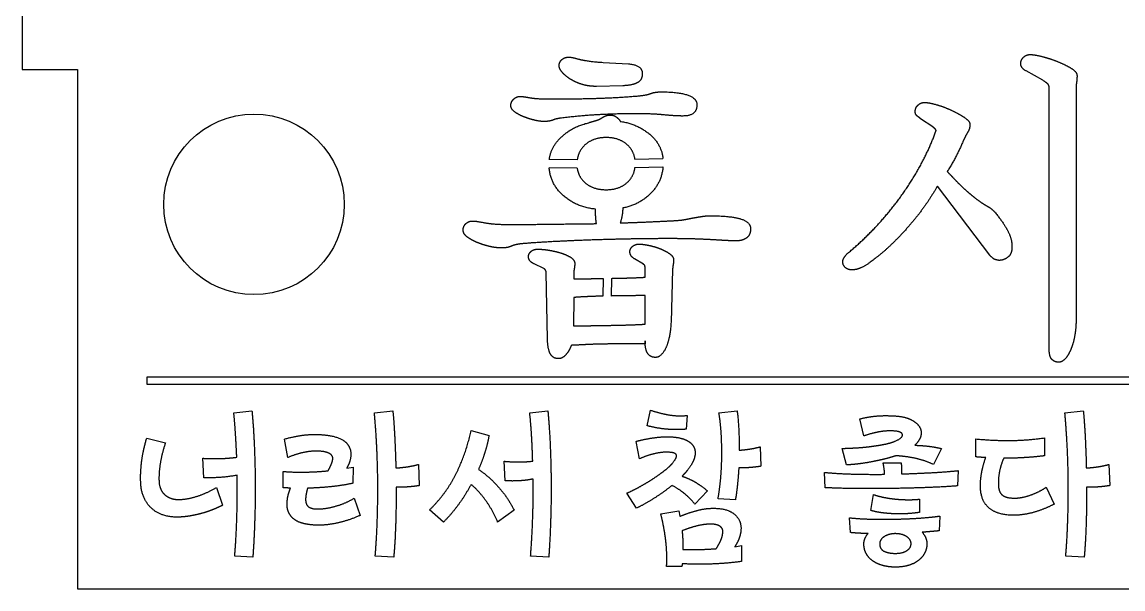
# Model space of a CAD drawing. Header units: millimetres. Extents: x -4 to 160, y -15 to 156.
# Drawn here: x -4 to 75.3, y -15 to 25.8 of the extents above; entities that cross this region are included whole.
import ezdxf

# ---------------------------------------------------------------- set-up
doc = ezdxf.new("R2010")
doc.units = ezdxf.units.MM
doc.layers.get('0').update_dxf_attribs({"linetype": 'CONTINUOUS'})

msp = doc.modelspace()

# ---------------------------------------------------------------- linework, layer by layer
for p, q in [((-4, 28.417), (-4, 22.417)), ((-4, 22.417), (0, 22.417)), ((0, 22.417), (0, 0)), ((37.846, 22.935), (39.682, 22.825)), ((69.521, 21.645), (68.316, 22.316)), ((39.266, 21.252), (37.374, 21.205)), ((69.976, 2.365), (69.976, 21.131)), ((71.918, 21.131), (71.918, 4.412)), ((61.593, 18.288), (60.724, 18.881)), ((35.988, 15.907), (33.976, 15.93)), ((40.147, 15.952), (42.162, 16.021)), ((35.989, 15.307), (33.971, 15.33)), ((40.148, 15.352), (42.166, 15.421)), ((65.702, 9.056), (61.926, 14.018)), ((40.754, 8.391), (40.119, 8.778)), ((33.589, 8.084), (32.895, 8.417)), ((40.873, 7.46), (40.873, 8.113)), ((42.86, 8.02), (42.743, 4.222)), ((33.845, 3.019), (33.754, 7.766)), ((35.741, 7.679), (35.741, 7.341)), ((37.853, 7.368), (37.842, 6.096)), ((38.453, 7.378), (38.442, 6.106)), ((35.736, 5.998), (35.717, 3.956)), ((40.873, 4.077), (40.873, 6.136)), ((40.873, 2.867), (40.873, 2.658)), ((0, 0), (0, -15)), ((11.253, -2.299), (12.56, -2.172)), ((21.377, -2.299), (22.709, -2.172)), ((32.566, -2.299), (33.873, -2.172)), ((41.028, -3.237), (41.269, -2.121)), ((46.192, -2.299), (47.511, -2.172)), ((71.108, -2.299), (72.44, -2.172)), ((43.896, -2.501), (43.832, -3.491)), ((56.633, -3.973), (56.354, -2.743)), ((28.342, -3.593), (29.636, -3.935)), ((4.986, -4.125), (6.331, -4.468)), ((15.135, -5.534), (14.894, -4.201)), ((40.483, -5.622), (40.229, -4.366)), ((64.701, -5.483), (64.701, -4.189)), ((69.649, -4.113), (69.649, -5.407)), ((49.16, -4.76), (49.224, -6.155)), ((55.39, -6.066), (55.06, -4.874)), ((62.228, -4.887), (61.644, -6.028)), ((9.096, -6.993), (9.033, -5.584)), ((19.385, -6.307), (19.854, -6.219)), ((19.854, -6.219), (19.816, -7.386)), ((24.549, -6.028), (24.612, -7.551)), ((30.79, -7.208), (30.727, -5.8)), ((58.016, -5.914), (59.31, -5.914)), ((74.28, -6.028), (74.343, -7.551)), ((14.818, -7.703), (14.818, -6.536)), ((53.854, -7.703), (53.791, -6.599)), ((63.433, -6.472), (63.369, -7.576)), ((10.01, -7.69), (10.441, -8.972)), ((69.776, -7.665), (70.347, -8.883)), ((19.918, -8.464), (20.362, -9.695)), ((40.267, -9.175), (39.569, -8.096)), ((45.367, -7.931), (44.454, -8.883)), ((47.384, -8.566), (46.128, -8.502)), ((57.14, -9.34), (57.331, -8.198)), ((60.629, -8.531), (60.642, -9.479)), ((26.35, -10.19), (25.348, -9.301)), ((31.437, -9.314), (30.257, -10.177)), ((42.005, -9.581), (43.299, -9.378)), ((43.299, -9.378), (43.388, -9.758)), ((55.669, -10.938), (55.605, -9.872)), ((62.101, -9.746), (62.05, -10.811)), ((47.334, -11.953), (47.828, -11.877)), ((47.828, -11.877), (47.828, -13.019)), ((12.623, -12.701), (11.316, -12.638)), ((22.772, -12.701), (21.44, -12.638)), ((33.937, -12.701), (32.63, -12.638)), ((72.504, -12.701), (71.172, -12.638)), ((43.528, -13.374), (42.424, -13.374)), ((0, -15), (156.5, -15))]:
    msp.add_line(p, q)
msp.add_lwpolyline([(5, -0.25), (151.5, -0.25), (151.5, 0.25), (5, 0.25)], close=True)
msp.add_circle((12.708, 12.708), 6.5)
for points in [[(34.686, 22.695), (34.686, 22.971), (34.892, 23.143)], [(34.892, 23.143), (35.098, 23.315), (35.373, 23.315)], [(35.373, 23.315), (35.581, 23.315), (36.136, 23.162)], [(36.136, 23.162), (36.692, 23.009), (37.846, 22.935)], [(67.929, 22.837), (67.929, 23.1), (68.129, 23.3)], [(68.129, 23.3), (68.329, 23.5), (68.616, 23.5)], [(68.616, 23.5), (68.932, 23.5), (69.487, 23.356)], [(69.487, 23.356), (70.041, 23.211), (70.569, 23)], [(70.569, 23), (71.097, 22.789), (71.542, 22.527)], [(34.921, 22.204), (34.686, 22.467), (34.686, 22.695)], [(35.512, 21.718), (35.155, 21.941), (34.921, 22.204)], [(39.682, 22.825), (40.677, 22.767), (40.677, 22.12)], [(68.316, 22.316), (67.929, 22.54), (67.929, 22.837)], [(71.542, 22.527), (71.986, 22.266), (71.986, 21.972)], [(36.337, 21.35), (35.869, 21.495), (35.512, 21.718)], [(40.32, 21.469), (39.964, 21.277), (39.266, 21.252)], [(40.677, 22.12), (40.677, 21.662), (40.32, 21.469)], [(69.917, 21.338), (69.858, 21.434), (69.521, 21.645)], [(71.952, 21.5), (71.918, 21.295), (71.918, 21.131)], [(71.986, 21.972), (71.986, 21.704), (71.952, 21.5)], [(37.374, 21.205), (36.806, 21.205), (36.337, 21.35)], [(40.199, 20.505), (40.908, 20.55), (41.245, 20.681)], [(41.245, 20.681), (41.583, 20.811), (42.014, 20.811)], [(42.014, 20.811), (44.611, 20.811), (44.611, 19.884)], [(69.976, 21.131), (69.976, 21.243), (69.917, 21.338)], [(31.207, 19.825), (31.207, 20.085), (31.407, 20.284)], [(31.485, 19.369), (31.207, 19.57), (31.207, 19.825)], [(31.407, 20.284), (31.607, 20.483), (31.893, 20.483)], [(31.893, 20.483), (32.08, 20.483), (32.568, 20.392)], [(32.568, 20.392), (33.057, 20.301), (34.077, 20.301)], [(34.077, 20.301), (35.881, 20.301), (37.318, 20.345)], [(37.318, 20.345), (38.755, 20.39), (40.199, 20.505)], [(44.611, 19.884), (44.611, 19.072), (43.606, 19.072)], [(60.333, 19.406), (60.333, 19.674), (60.536, 19.86)], [(60.536, 19.86), (60.739, 20.046), (61.02, 20.046)], [(61.02, 20.046), (61.32, 20.046), (61.864, 19.889)], [(61.864, 19.889), (62.408, 19.732), (62.914, 19.497)], [(32.1, 19.031), (31.764, 19.168), (31.485, 19.369)], [(37.591, 19.168), (36.342, 19.102), (34.851, 18.923)], [(40.285, 19.235), (38.841, 19.235), (37.591, 19.168)], [(37.706, 18.904), (37.897, 19.024), (38.03, 19.083)], [(38.03, 19.083), (38.162, 19.142), (38.375, 19.142)], [(38.375, 19.142), (38.644, 19.142), (38.858, 18.96)], [(42.228, 19.153), (41.444, 19.235), (40.285, 19.235)], [(43.606, 19.072), (43.012, 19.072), (42.228, 19.153)], [(60.489, 19.057), (60.333, 19.167), (60.333, 19.406)], [(60.724, 18.881), (60.645, 18.947), (60.489, 19.057)], [(62.914, 19.497), (63.419, 19.261), (63.848, 18.989)], [(32.853, 18.786), (32.437, 18.894), (32.1, 19.031)], [(33.622, 18.678), (33.27, 18.678), (32.853, 18.786)], [(34.237, 18.781), (33.993, 18.678), (33.622, 18.678)], [(34.851, 18.923), (34.482, 18.883), (34.237, 18.781)], [(34.751, 17.47), (35.543, 18.276), (36.816, 18.589)], [(36.816, 18.589), (37.118, 18.687), (37.326, 18.742)], [(37.326, 18.742), (37.535, 18.797), (37.706, 18.904)], [(38.858, 18.96), (39.072, 18.779), (39.084, 18.682)], [(39.084, 18.682), (40.349, 18.513), (41.263, 17.707)], [(61.811, 18.092), (61.766, 18.162), (61.593, 18.288)], [(63.848, 18.989), (64.276, 18.716), (64.276, 18.45)], [(64.276, 18.45), (64.276, 18.153), (64.098, 17.872)], [(33.976, 15.93), (34.075, 16.783), (34.751, 17.47)], [(38.079, 17.519), (37.126, 17.519), (36.547, 16.99)], [(39.59, 17), (39.012, 17.519), (38.079, 17.519)], [(41.263, 17.707), (42.059, 17.006), (42.162, 16.021)], [(59.268, 13.237), (60.94, 15.537), (61.801, 17.931)], [(61.801, 17.931), (61.856, 18.022), (61.811, 18.092)], [(64.098, 17.872), (63.919, 17.591), (63.756, 17.2)], [(36.547, 16.99), (36.074, 16.557), (35.988, 15.907)], [(40.147, 15.952), (40.059, 16.579), (39.59, 17)], [(63.756, 17.2), (63.305, 16.113), (62.639, 15.07)], [(34.946, 13.381), (34.07, 14.172), (33.971, 15.33)], [(35.989, 15.307), (36.078, 14.685), (36.548, 14.272)], [(39.588, 14.283), (40.061, 14.707), (40.148, 15.352)], [(42.166, 15.421), (42.077, 14.318), (41.32, 13.539)], [(62.639, 15.07), (62.808, 14.898), (63.065, 14.624)], [(38.079, 13.763), (39.009, 13.763), (39.588, 14.283)], [(63.065, 14.624), (63.321, 14.349), (63.657, 14.026)], [(36.548, 14.272), (37.126, 13.763), (38.079, 13.763)], [(41.32, 13.539), (40.462, 12.655), (39.266, 12.449)], [(61.926, 14.018), (61.032, 12.438), (59.715, 10.96)], [(63.657, 14.026), (63.992, 13.703), (64.287, 13.461)], [(37.302, 12.365), (35.933, 12.49), (34.946, 13.381)], [(55.468, 9.183), (57.595, 10.937), (59.268, 13.237)], [(64.287, 13.461), (64.581, 13.219), (64.958, 12.933)], [(64.958, 12.933), (65.257, 12.721), (65.544, 12.565)], [(37.37, 11.319), (37.302, 11.8), (37.302, 12.365)], [(39.266, 12.449), (39.266, 11.918), (39.085, 11.375)], [(65.544, 12.565), (65.831, 12.409), (66.061, 12.15)], [(66.061, 12.15), (66.724, 11.35), (67.036, 10.726)], [(27.772, 10.868), (27.772, 11.138), (27.975, 11.323)], [(27.975, 11.323), (28.178, 11.509), (28.459, 11.509)], [(28.459, 11.509), (28.674, 11.509), (29.322, 11.384)], [(29.322, 11.384), (29.97, 11.259), (31.097, 11.259)], [(31.097, 11.259), (32.526, 11.259), (34.288, 11.283)], [(34.288, 11.283), (36.049, 11.306), (37.37, 11.319)], [(39.085, 11.375), (40.002, 11.395), (41.046, 11.442)], [(41.046, 11.442), (42.091, 11.488), (42.926, 11.533)], [(42.926, 11.533), (43.48, 11.556), (43.874, 11.64)], [(43.874, 11.64), (44.268, 11.723), (44.551, 11.769)], [(44.551, 11.769), (44.834, 11.816), (45.055, 11.851)], [(45.055, 11.851), (45.276, 11.885), (45.562, 11.885)], [(45.562, 11.885), (47.029, 11.885), (47.753, 11.661)], [(47.753, 11.661), (48.478, 11.436), (48.478, 10.947)], [(28.096, 10.337), (27.772, 10.563), (27.772, 10.868)], [(28.822, 9.946), (28.42, 10.112), (28.096, 10.337)], [(48.478, 10.947), (48.478, 10.509), (48.185, 10.293)], [(59.715, 10.96), (58.399, 9.482), (57.083, 8.533)], [(67.036, 10.726), (67.347, 10.103), (67.296, 9.506)], [(29.686, 9.674), (29.224, 9.781), (28.822, 9.946)], [(30.574, 9.567), (30.149, 9.567), (29.686, 9.674)], [(31.241, 9.696), (30.942, 9.567), (30.574, 9.567)], [(31.981, 9.87), (31.54, 9.825), (31.241, 9.696)], [(34.449, 10.031), (33.082, 9.962), (31.981, 9.87)], [(37.247, 10.147), (35.816, 10.1), (34.449, 10.031)], [(40.052, 10.216), (38.678, 10.193), (37.247, 10.147)], [(39.781, 9.295), (39.781, 9.523), (39.978, 9.684)], [(39.978, 9.684), (40.174, 9.845), (40.445, 9.845)], [(42.56, 10.239), (41.427, 10.239), (40.052, 10.216)], [(40.445, 9.845), (40.707, 9.845), (41.125, 9.759)], [(41.125, 9.759), (41.544, 9.673), (41.912, 9.531)], [(41.912, 9.531), (42.28, 9.389), (42.604, 9.178)], [(44.341, 10.216), (43.571, 10.239), (42.56, 10.239)], [(45.704, 10.158), (45.11, 10.193), (44.341, 10.216)], [(46.707, 10.1), (46.298, 10.123), (45.704, 10.158)], [(47.427, 10.077), (47.117, 10.077), (46.707, 10.1)], [(48.185, 10.293), (47.893, 10.077), (47.427, 10.077)], [(32.48, 8.952), (32.48, 9.15), (32.663, 9.315)], [(32.608, 8.609), (32.48, 8.737), (32.48, 8.952)], [(32.663, 9.315), (32.845, 9.479), (33.144, 9.479)], [(33.144, 9.479), (33.434, 9.479), (33.842, 9.422)], [(33.842, 9.422), (34.25, 9.366), (34.693, 9.241)], [(34.693, 9.241), (35.136, 9.115), (35.473, 8.919)], [(35.473, 8.919), (35.81, 8.723), (35.81, 8.452)], [(40.119, 8.778), (39.781, 8.982), (39.781, 9.295)], [(42.604, 9.178), (42.928, 8.967), (42.928, 8.705)], [(55.116, 8.608), (55.13, 8.859), (55.468, 9.183)], [(66.41, 8.674), (65.996, 8.674), (65.702, 9.056)], [(66.963, 8.871), (66.659, 8.674), (66.41, 8.674)], [(67.296, 9.506), (67.267, 9.069), (66.963, 8.871)], [(32.895, 8.417), (32.736, 8.481), (32.608, 8.609)], [(33.712, 7.957), (33.67, 8.018), (33.589, 8.084)], [(33.754, 7.766), (33.754, 7.897), (33.712, 7.957)], [(35.775, 8.088), (35.741, 7.918), (35.741, 7.679)], [(35.81, 8.452), (35.81, 8.259), (35.775, 8.088)], [(40.863, 8.291), (40.853, 8.329), (40.754, 8.391)], [(40.873, 8.113), (40.873, 8.252), (40.863, 8.291)], [(42.894, 8.337), (42.86, 8.155), (42.86, 8.02)], [(42.928, 8.705), (42.928, 8.519), (42.894, 8.337)], [(55.281, 8.17), (55.102, 8.357), (55.116, 8.608)], [(56.026, 8.01), (55.55, 7.923), (55.281, 8.17)], [(57.083, 8.533), (56.502, 8.098), (56.026, 8.01)], [(35.741, 7.341), (36.155, 7.341), (36.762, 7.351)], [(36.762, 7.351), (37.25, 7.359), (37.853, 7.368)], [(38.453, 7.378), (39.085, 7.389), (39.712, 7.407)], [(39.712, 7.407), (40.488, 7.43), (40.873, 7.46)], [(36.666, 6.056), (35.97, 6.023), (35.736, 5.998)], [(37.842, 6.096), (37.227, 6.083), (36.666, 6.056)], [(39.717, 6.124), (39.074, 6.115), (38.442, 6.106)], [(40.873, 6.136), (40.513, 6.136), (39.717, 6.124)], [(35.717, 3.956), (36.198, 3.956), (36.795, 3.966)], [(36.795, 3.966), (37.392, 3.976), (38.141, 3.988)], [(38.141, 3.988), (38.891, 4), (39.654, 4.022)], [(39.654, 4.022), (40.418, 4.045), (40.873, 4.077)], [(42.743, 4.222), (42.695, 3.06), (42.37, 2.372)], [(71.918, 4.412), (71.918, 3.802), (71.823, 3.255)], [(71.823, 3.255), (71.728, 2.708), (71.558, 2.295)], [(34.066, 1.909), (33.869, 2.226), (33.845, 3.019)], [(35.551, 2.55), (35.467, 2.232), (35.201, 1.912)], [(36.555, 2.6), (35.862, 2.565), (35.551, 2.55)], [(38.039, 2.647), (37.249, 2.635), (36.555, 2.6)], [(39.626, 2.658), (38.83, 2.658), (38.039, 2.647)], [(40.873, 2.658), (40.422, 2.658), (39.626, 2.658)], [(41.059, 1.978), (40.873, 2.271), (40.873, 2.867)], [(34.645, 1.592), (34.263, 1.592), (34.066, 1.909)], [(35.201, 1.912), (34.935, 1.592), (34.645, 1.592)], [(41.628, 1.684), (41.245, 1.684), (41.059, 1.978)], [(42.37, 2.372), (42.045, 1.684), (41.628, 1.684)], [(70.178, 1.538), (69.976, 1.74), (69.976, 2.365)], [(71.158, 1.609), (70.929, 1.337), (70.663, 1.337)], [(71.558, 2.295), (71.388, 1.882), (71.158, 1.609)], [(70.663, 1.337), (70.379, 1.337), (70.178, 1.538)], [(11.38, -3.865), (11.329, -3.06), (11.253, -2.299)], [(12.56, -2.172), (12.674, -3.377), (12.731, -4.722)], [(21.554, -4.817), (21.491, -3.491), (21.377, -2.299)], [(22.709, -2.172), (22.798, -3.123), (22.849, -4.163)], [(32.706, -3.999), (32.655, -3.123), (32.566, -2.299)], [(33.873, -2.172), (33.987, -3.377), (34.044, -4.722)], [(41.269, -2.121), (41.954, -2.349), (42.582, -2.457)], [(46.357, -3.751), (46.306, -2.958), (46.192, -2.299)], [(47.511, -2.172), (47.663, -3.542), (47.663, -5.001)], [(71.286, -4.817), (71.222, -3.491), (71.108, -2.299)], [(72.44, -2.172), (72.529, -3.123), (72.58, -4.163)], [(42.582, -2.457), (43.21, -2.565), (43.896, -2.501)], [(56.354, -2.743), (57.026, -2.578), (57.622, -2.533)], [(57.622, -2.533), (58.219, -2.489), (58.967, -2.54)], [(58.967, -2.54), (59.614, -2.59), (60.039, -2.806)], [(60.039, -2.806), (60.464, -3.022), (60.642, -3.32)], [(11.469, -5.508), (11.431, -4.671), (11.38, -3.865)], [(14.894, -4.201), (15.795, -3.948), (16.6, -3.884)], [(16.6, -3.884), (17.406, -3.821), (18.205, -3.96)], [(18.205, -3.96), (19.131, -4.125), (19.474, -4.607)], [(27.27, -6.688), (27.999, -5.216), (28.342, -3.593)], [(29.636, -3.935), (29.534, -4.531), (29.344, -5.147)], [(42.437, -3.491), (41.726, -3.428), (41.028, -3.237)], [(43.832, -3.491), (43.147, -3.554), (42.437, -3.491)], [(46.401, -5.369), (46.407, -4.544), (46.357, -3.751)], [(57.699, -3.688), (57.204, -3.783), (56.633, -3.973)], [(58.764, -3.618), (58.193, -3.593), (57.699, -3.688)], [(59.411, -3.878), (59.373, -3.643), (58.764, -3.618)], [(58.878, -4.354), (59.449, -4.113), (59.411, -3.878)], [(60.642, -3.32), (60.819, -3.618), (60.737, -3.967)], [(4.599, -5.984), (4.694, -5.102), (4.986, -4.125)], [(6.331, -4.468), (6.051, -5.305), (5.944, -6.035)], [(12.731, -4.722), (12.788, -6.066), (12.794, -7.437)], [(19.474, -4.607), (19.816, -5.09), (19.601, -5.813)], [(22.849, -4.163), (22.899, -5.204), (22.925, -6.282)], [(32.782, -5.787), (32.757, -4.874), (32.706, -3.999)], [(34.044, -4.722), (34.101, -6.066), (34.108, -7.437)], [(40.229, -4.366), (40.914, -4.176), (41.72, -4.081)], [(41.72, -4.081), (42.525, -3.986), (43.198, -4.087)], [(43.198, -4.087), (43.68, -4.163), (44.003, -4.366)], [(44.003, -4.366), (44.327, -4.569), (44.435, -4.88)], [(56.113, -4.829), (56.658, -4.798), (57.178, -4.728)], [(57.178, -4.728), (57.699, -4.658), (58.143, -4.569)], [(58.143, -4.569), (58.587, -4.481), (58.878, -4.354)], [(60.737, -3.967), (60.654, -4.316), (60.312, -4.646)], [(60.312, -4.646), (60.769, -4.658), (61.251, -4.712)], [(61.251, -4.712), (61.733, -4.766), (62.228, -4.887)], [(64.701, -4.189), (66.046, -4.316), (67.239, -4.303)], [(67.239, -4.303), (68.431, -4.29), (69.649, -4.113)], [(72.58, -4.163), (72.631, -5.204), (72.656, -6.282)], [(10.301, -5.603), (10.923, -5.584), (11.469, -5.508)], [(16.454, -5.134), (15.782, -5.254), (15.135, -5.534)], [(17.698, -5.102), (17.127, -5.013), (16.454, -5.134)], [(18.269, -5.331), (18.091, -5.166), (17.698, -5.102)], [(18.345, -5.813), (18.446, -5.496), (18.269, -5.331)], [(21.624, -7.487), (21.618, -6.143), (21.554, -4.817)], [(29.344, -5.147), (29.154, -5.762), (28.875, -6.384)], [(41.644, -5.235), (41.028, -5.369), (40.483, -5.622)], [(42.754, -5.166), (42.259, -5.102), (41.644, -5.235)], [(43.141, -5.369), (43.109, -5.204), (42.754, -5.166)], [(42.881, -5.901), (43.172, -5.534), (43.141, -5.369)], [(44.435, -4.88), (44.543, -5.191), (44.416, -5.597)], [(46.325, -7.005), (46.395, -6.193), (46.401, -5.369)], [(47.663, -5.001), (48.031, -4.975), (48.412, -4.918)], [(48.412, -4.918), (48.793, -4.861), (49.16, -4.76)], [(55.06, -4.874), (55.567, -4.861), (56.113, -4.829)], [(58.929, -5.407), (58.549, -5.534), (58.111, -5.641)], [(60.293, -5.578), (59.589, -5.432), (58.929, -5.407)], [(65.057, -5.515), (64.879, -5.508), (64.701, -5.483)], [(65.412, -5.534), (65.234, -5.521), (65.057, -5.515)], [(65.12, -6.599), (65.222, -6.054), (65.412, -5.534)], [(68.19, -5.54), (67.454, -5.584), (66.706, -5.584)], [(69.649, -5.407), (68.926, -5.496), (68.19, -5.54)], [(71.356, -7.487), (71.349, -6.143), (71.286, -4.817)], [(4.567, -7.563), (4.504, -6.866), (4.599, -5.984)], [(5.944, -6.035), (5.836, -6.764), (5.874, -7.322)], [(9.033, -5.584), (9.68, -5.622), (10.301, -5.603)], [(18.04, -6.485), (18.142, -6.32), (18.218, -6.155)], [(18.218, -6.155), (18.294, -5.99), (18.345, -5.813)], [(19.506, -6.06), (19.449, -6.181), (19.385, -6.307)], [(19.601, -5.813), (19.563, -5.94), (19.506, -6.06)], [(22.925, -6.282), (23.331, -6.257), (23.737, -6.2)], [(23.737, -6.2), (24.143, -6.143), (24.549, -6.028)], [(30.727, -5.8), (31.285, -5.851), (31.793, -5.851)], [(31.793, -5.851), (32.3, -5.851), (32.782, -5.787)], [(42.36, -6.403), (42.716, -6.117), (42.881, -5.901)], [(44.416, -5.597), (44.289, -6.003), (43.896, -6.485)], [(47.625, -6.282), (47.587, -6.891), (47.53, -7.462)], [(48.475, -6.25), (48.057, -6.282), (47.625, -6.282)], [(49.224, -6.155), (48.894, -6.219), (48.475, -6.25)], [(56.284, -5.984), (55.821, -6.041), (55.39, -6.066)], [(57.21, -5.838), (56.747, -5.927), (56.284, -5.984)], [(58.111, -5.641), (57.673, -5.749), (57.21, -5.838)], [(58.13, -6.739), (58.104, -6.257), (58.016, -5.914)], [(59.31, -5.914), (59.373, -6.257), (59.348, -6.713)], [(61.644, -6.028), (60.997, -5.724), (60.293, -5.578)], [(66.706, -5.584), (66.49, -6.066), (66.395, -6.574)], [(72.656, -6.282), (73.062, -6.257), (73.468, -6.2)], [(73.468, -6.2), (73.874, -6.143), (74.28, -6.028)], [(11.494, -6.802), (10.365, -7.018), (9.096, -6.993)], [(11.475, -9.815), (11.519, -8.325), (11.494, -6.802)], [(14.818, -6.536), (15.693, -6.599), (16.486, -6.58)], [(16.486, -6.58), (17.279, -6.561), (18.04, -6.485)], [(25.348, -9.301), (26.54, -8.16), (27.27, -6.688)], [(28.875, -6.384), (29.674, -6.916), (30.34, -7.678)], [(32.807, -7.081), (32.287, -7.183), (31.805, -7.208)], [(32.782, -9.955), (32.833, -8.54), (32.807, -7.081)], [(40.572, -7.589), (41.092, -7.297), (41.549, -6.993)], [(41.549, -6.993), (42.005, -6.688), (42.36, -6.403)], [(43.731, -6.682), (43.642, -6.777), (43.54, -6.878)], [(43.54, -6.878), (44.073, -7.056), (44.479, -7.297)], [(43.896, -6.485), (43.819, -6.587), (43.731, -6.682)], [(46.128, -8.502), (46.255, -7.817), (46.325, -7.005)], [(53.791, -6.599), (54.679, -6.688), (55.802, -6.72)], [(55.802, -6.72), (56.925, -6.751), (58.13, -6.739)], [(59.348, -6.713), (60.49, -6.675), (61.543, -6.618)], [(61.543, -6.618), (62.596, -6.561), (63.433, -6.472)], [(65.031, -7.665), (65.019, -7.145), (65.12, -6.599)], [(66.395, -6.574), (66.3, -7.081), (66.325, -7.551)], [(5.373, -9.225), (4.669, -8.604), (4.567, -7.563)], [(5.874, -7.322), (5.912, -7.855), (6.274, -8.198)], [(8.576, -8.331), (9.312, -8.096), (10.01, -7.69)], [(12.794, -7.437), (12.801, -8.807), (12.756, -10.145)], [(15.072, -7.722), (14.945, -7.716), (14.818, -7.703)], [(15.338, -7.728), (15.199, -7.728), (15.072, -7.722)], [(15.199, -8.141), (15.262, -7.931), (15.338, -7.728)], [(16.569, -7.741), (16.505, -7.931), (16.474, -8.109)], [(18.262, -7.633), (17.444, -7.716), (16.569, -7.741)], [(19.816, -7.386), (19.081, -7.551), (18.262, -7.633)], [(21.586, -10.145), (21.631, -8.832), (21.624, -7.487)], [(22.95, -7.665), (22.95, -8.984), (22.912, -10.259)], [(23.832, -7.646), (23.394, -7.678), (22.95, -7.665)], [(24.612, -7.551), (24.269, -7.614), (23.832, -7.646)], [(28.342, -7.462), (27.936, -8.236), (27.428, -8.927)], [(29.439, -8.68), (28.951, -7.982), (28.342, -7.462)], [(30.34, -7.678), (31.006, -8.439), (31.437, -9.314)], [(31.805, -7.208), (31.323, -7.234), (30.79, -7.208)], [(34.108, -7.437), (34.114, -8.807), (34.07, -10.145)], [(39.569, -8.096), (40.051, -7.881), (40.572, -7.589)], [(42.817, -7.538), (42.246, -8.007), (41.58, -8.432)], [(43.737, -8.147), (43.375, -7.843), (42.817, -7.538)], [(44.479, -7.297), (44.885, -7.538), (45.367, -7.931)], [(47.53, -7.462), (47.473, -8.033), (47.384, -8.566)], [(56.094, -7.766), (54.857, -7.754), (53.854, -7.703)], [(58.612, -7.76), (57.331, -7.779), (56.094, -7.766)], [(61.13, -7.697), (59.893, -7.741), (58.612, -7.76)], [(63.369, -7.576), (62.367, -7.652), (61.13, -7.697)], [(65.723, -9.225), (65.057, -8.718), (65.031, -7.665)], [(66.325, -7.551), (66.363, -8.084), (66.668, -8.28)], [(68.698, -8.21), (69.294, -7.995), (69.776, -7.665)], [(71.318, -10.145), (71.362, -8.832), (71.356, -7.487)], [(72.681, -7.665), (72.681, -8.984), (72.643, -10.259)], [(73.563, -7.646), (73.125, -7.678), (72.681, -7.665)], [(74.343, -7.551), (74.001, -7.614), (73.563, -7.646)], [(6.274, -8.198), (6.635, -8.54), (7.219, -8.553)], [(7.219, -8.553), (7.84, -8.566), (8.576, -8.331)], [(15.173, -9.403), (15.046, -9.06), (15.11, -8.578)], [(15.11, -8.578), (15.135, -8.35), (15.199, -8.141)], [(16.429, -8.439), (16.404, -8.87), (16.607, -9.054)], [(16.474, -8.109), (16.442, -8.287), (16.429, -8.439)], [(18.586, -9.035), (19.309, -8.832), (19.918, -8.464)], [(30.257, -10.177), (29.928, -9.378), (29.439, -8.68)], [(41.58, -8.432), (40.914, -8.857), (40.267, -9.175)], [(44.454, -8.883), (44.099, -8.451), (43.737, -8.147)], [(57.331, -8.198), (57.699, -8.326), (58.13, -8.409)], [(58.13, -8.409), (58.561, -8.493), (58.999, -8.531)], [(58.999, -8.531), (59.437, -8.57), (59.862, -8.57)], [(59.862, -8.57), (60.287, -8.57), (60.629, -8.531)], [(66.668, -8.28), (66.972, -8.477), (67.619, -8.451)], [(67.619, -8.451), (68.101, -8.426), (68.698, -8.21)], [(7.269, -9.822), (6.077, -9.847), (5.373, -9.225)], [(9.762, -9.276), (9.388, -9.428), (8.982, -9.543)], [(10.441, -8.972), (10.137, -9.124), (9.762, -9.276)], [(15.585, -9.968), (15.3, -9.746), (15.173, -9.403)], [(16.607, -9.054), (16.81, -9.238), (17.292, -9.238)], [(17.292, -9.238), (17.863, -9.238), (18.586, -9.035)], [(27.428, -8.927), (26.921, -9.619), (26.35, -10.19)], [(43.388, -9.758), (43.921, -9.543), (44.568, -9.359)], [(44.568, -9.359), (45.215, -9.175), (45.862, -9.187)], [(45.862, -9.187), (46.89, -9.2), (47.384, -9.676)], [(57.946, -9.511), (57.496, -9.454), (57.14, -9.34)], [(58.872, -9.587), (58.396, -9.568), (57.946, -9.511)], [(60.642, -9.479), (60.261, -9.543), (59.804, -9.574)], [(67.619, -9.682), (66.389, -9.733), (65.723, -9.225)], [(69.015, -9.435), (68.292, -9.657), (67.619, -9.682)], [(70.347, -8.883), (69.738, -9.213), (69.015, -9.435)], [(8.138, -9.733), (7.701, -9.809), (7.269, -9.822)], [(8.982, -9.543), (8.576, -9.657), (8.138, -9.733)], [(11.316, -12.638), (11.431, -11.306), (11.475, -9.815)], [(12.756, -10.145), (12.712, -11.484), (12.623, -12.701)], [(16.302, -10.291), (15.871, -10.19), (15.585, -9.968)], [(17.292, -10.405), (16.734, -10.393), (16.302, -10.291)], [(18.744, -10.24), (17.939, -10.418), (17.292, -10.405)], [(20.362, -9.695), (19.55, -10.063), (18.744, -10.24)], [(21.44, -12.638), (21.542, -11.458), (21.586, -10.145)], [(22.912, -10.259), (22.874, -11.534), (22.772, -12.701)], [(32.63, -12.638), (32.731, -11.369), (32.782, -9.955)], [(34.07, -10.145), (34.025, -11.484), (33.937, -12.701)], [(42.215, -10.526), (42.119, -10.025), (42.005, -9.581)], [(47.384, -9.676), (47.879, -10.151), (47.765, -10.9)], [(55.605, -9.872), (56.303, -9.949), (57.178, -9.968)], [(57.178, -9.968), (58.054, -9.987), (58.948, -9.968)], [(59.804, -9.574), (59.348, -9.606), (58.872, -9.587)], [(58.948, -9.968), (59.843, -9.949), (60.667, -9.891)], [(60.667, -9.891), (61.492, -9.834), (62.101, -9.746)], [(71.172, -12.638), (71.273, -11.458), (71.318, -10.145)], [(72.643, -10.259), (72.605, -11.534), (72.504, -12.701)], [(42.367, -11.522), (42.31, -11.027), (42.215, -10.526)], [(44.6, -10.462), (44.06, -10.596), (43.54, -10.811)], [(43.54, -10.811), (43.578, -11.141), (43.591, -11.477)], [(45.608, -10.329), (45.139, -10.329), (44.6, -10.462)], [(46.268, -10.481), (46.027, -10.329), (45.608, -10.329)], [(46.471, -10.963), (46.509, -10.634), (46.268, -10.481)], [(46.306, -11.547), (46.433, -11.281), (46.471, -10.963)], [(47.765, -10.9), (47.714, -11.192), (47.613, -11.446)], [(56.252, -10.982), (55.935, -10.963), (55.669, -10.938)], [(56.937, -11.001), (56.569, -11.001), (56.252, -10.982)], [(56.633, -11.75), (56.633, -11.369), (56.937, -11.001)], [(58.904, -11.014), (58.46, -11.014), (58.117, -11.217)], [(59.709, -11.224), (59.386, -11.014), (58.904, -11.014)], [(61.492, -10.862), (61.187, -10.887), (60.832, -10.913)], [(60.832, -10.913), (61.175, -11.293), (61.175, -11.75)], [(62.05, -10.811), (61.796, -10.837), (61.492, -10.862)], [(42.437, -12.492), (42.424, -12.016), (42.367, -11.522)], [(43.591, -11.477), (43.604, -11.813), (43.604, -12.156)], [(46.001, -12.093), (46.179, -11.813), (46.306, -11.547)], [(47.613, -11.446), (47.511, -11.699), (47.334, -11.953)], [(56.804, -12.454), (56.633, -12.143), (56.633, -11.75)], [(58.117, -11.217), (57.775, -11.42), (57.775, -11.75)], [(57.775, -11.75), (57.775, -12.131), (58.092, -12.283)], [(60.033, -11.75), (60.033, -11.433), (59.709, -11.224)], [(59.728, -12.238), (60.033, -12.042), (60.033, -11.75)], [(61.175, -11.75), (61.175, -12.093), (61.022, -12.397)], [(42.424, -13.374), (42.449, -12.968), (42.437, -12.492)], [(43.604, -12.156), (44.213, -12.169), (44.803, -12.156)], [(44.803, -12.156), (45.393, -12.143), (46.001, -12.093)], [(57.28, -12.981), (56.975, -12.765), (56.804, -12.454)], [(58.092, -12.283), (58.409, -12.435), (58.904, -12.435)], [(58.904, -12.435), (59.424, -12.435), (59.728, -12.238)], [(61.022, -12.397), (60.87, -12.701), (60.585, -12.93)], [(43.54, -13.184), (43.54, -13.31), (43.528, -13.374)], [(45.634, -13.203), (44.619, -13.234), (43.54, -13.184)], [(47.828, -13.019), (46.649, -13.171), (45.634, -13.203)], [(58.003, -13.31), (57.584, -13.196), (57.28, -12.981)], [(58.904, -13.425), (58.422, -13.425), (58.003, -13.31)], [(59.874, -13.291), (59.449, -13.425), (58.904, -13.425)], [(60.585, -12.93), (60.299, -13.158), (59.874, -13.291)]]:
    msp.add_open_spline(points, degree=2)

doc.saveas('drawing.dxf')
